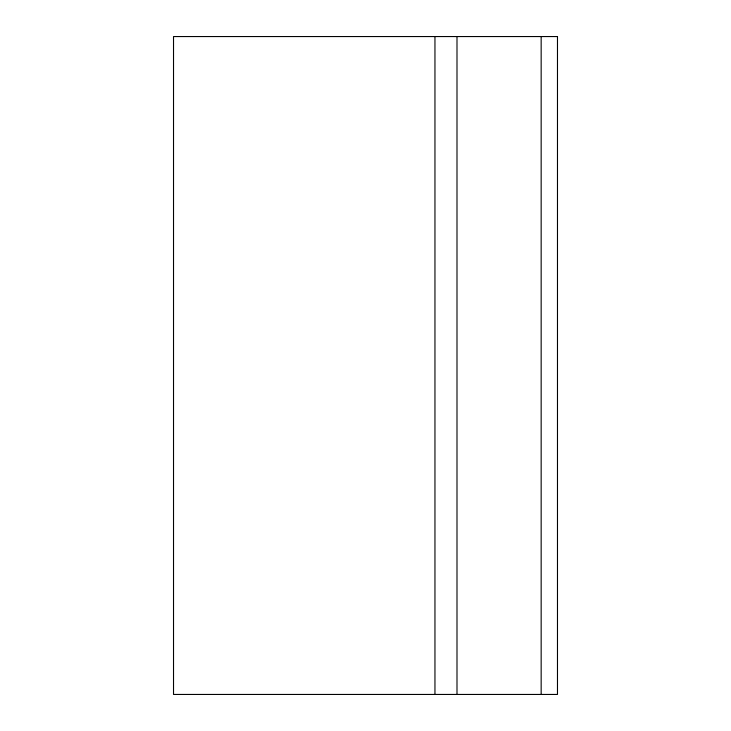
<?xml version="1.0" encoding="UTF-8"?>
<svg xmlns="http://www.w3.org/2000/svg" width="731" height="731" viewBox="0 0 731 731"><rect width="100%" height="100%" fill="white"/><g stroke="black" fill="none" stroke-linecap="round" stroke-linejoin="round"><path stroke-width="1.1" d="M541.159 36.55L541.159 694.45M456.994 36.55L456.994 694.45M434.954 36.55L434.954 694.45M557.479 36.55L173.521 36.55L173.521 694.45L557.479 694.45L557.479 36.55"/></g></svg>
